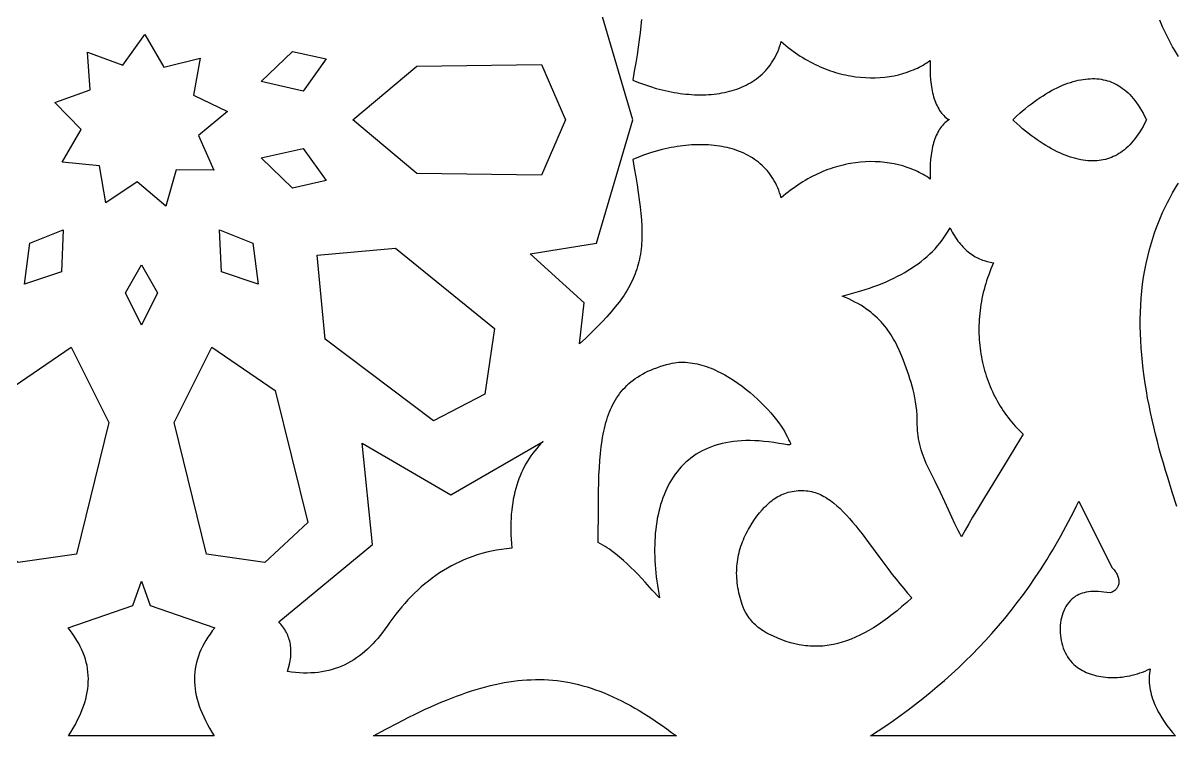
# Model space of a CAD drawing. Extents: x -575 to 575, y -425 to 425.
# Drawn here: x -75.6 to -1.9, y 285 to 330.6 of the extents above; entities that cross this region are included whole.
import ezdxf

# ---------------------------------------------------------------- set-up
doc = ezdxf.new("R2010")
doc.units = 0
doc.layers.add('LAYER_1', color=18, linetype='CONTINUOUS')

msp = doc.modelspace()

# ---------------------------------------------------------------- linework, layer by layer
at = {"layer": 'LAYER_1'}
for points in [[(-36.078, 330.799), (-36.111, 330.386), (-36.156, 329.955), (-36.212, 329.506), (-36.278, 329.036), (-36.353, 328.546), (-36.439, 328.032), (-36.532, 327.495), (-36.635, 326.933), (-36.26, 326.781), (-35.883, 326.641), (-35.505, 326.514), (-35.125, 326.401), (-34.746, 326.3), (-34.556, 326.255), (-34.366, 326.214), (-34.177, 326.176), (-33.988, 326.141), (-33.8, 326.11), (-33.612, 326.082), (-33.425, 326.058), (-33.239, 326.037), (-33.054, 326.02), (-32.869, 326.007), (-32.686, 325.997), (-32.504, 325.991), (-32.323, 325.989), (-32.143, 325.99), (-31.965, 325.995), (-31.789, 326.004), (-31.614, 326.017), (-31.441, 326.034), (-31.269, 326.054), (-31.1, 326.078), (-30.932, 326.106), (-30.767, 326.139), (-30.604, 326.175), (-30.443, 326.215), (-30.285, 326.259), (-30.129, 326.307), (-29.975, 326.359), (-29.824, 326.415), (-29.676, 326.476), (-29.531, 326.54), (-29.389, 326.609), (-29.25, 326.682), (-29.114, 326.759), (-28.981, 326.84), (-28.852, 326.925), (-28.726, 327.015), (-28.603, 327.109), (-28.484, 327.208), (-28.369, 327.311), (-28.258, 327.418), (-28.15, 327.529), (-28.047, 327.646), (-27.948, 327.766), (-27.852, 327.891), (-27.761, 328.021), (-27.675, 328.155), (-27.593, 328.294), (-27.515, 328.437), (-27.442, 328.585), (-27.374, 328.737), (-27.31, 328.894), (-27.252, 329.056), (-27.198, 329.223), (-27.15, 329.394), (-27.002, 329.264), (-26.852, 329.137), (-26.701, 329.015), (-26.549, 328.897), (-26.395, 328.782), (-26.241, 328.672), (-26.086, 328.565), (-25.93, 328.463), (-25.773, 328.364), (-25.616, 328.269), (-25.457, 328.178), (-25.299, 328.091), (-25.139, 328.007), (-24.979, 327.928), (-24.819, 327.852), (-24.658, 327.779), (-24.497, 327.711), (-24.335, 327.646), (-24.173, 327.584), (-24.011, 327.527), (-23.85, 327.473), (-23.688, 327.422), (-23.526, 327.375), (-23.364, 327.331), (-23.202, 327.291), (-23.04, 327.255), (-22.879, 327.222), (-22.718, 327.192), (-22.397, 327.143), (-22.078, 327.107), (-21.762, 327.084), (-21.449, 327.074), (-21.139, 327.076), (-20.833, 327.092), (-20.531, 327.119), (-20.234, 327.159), (-19.943, 327.211), (-19.657, 327.275), (-19.378, 327.35), (-19.105, 327.436), (-18.84, 327.534), (-18.71, 327.587), (-18.582, 327.642), (-18.456, 327.7), (-18.333, 327.761), (-18.211, 327.825), (-18.092, 327.891), (-17.975, 327.96), (-17.86, 328.032), (-17.748, 328.106), (-17.639, 328.182), (-17.645, 327.861), (-17.642, 327.547), (-17.63, 327.24), (-17.608, 326.943), (-17.576, 326.656), (-17.533, 326.379), (-17.508, 326.245), (-17.479, 326.114), (-17.448, 325.986), (-17.414, 325.862), (-17.377, 325.74), (-17.337, 325.623), (-17.294, 325.509), (-17.249, 325.398), (-17.2, 325.291), (-17.147, 325.189), (-17.092, 325.09), (-17.033, 324.996), (-16.971, 324.905), (-16.906, 324.82), (-16.837, 324.738), (-16.765, 324.662), (-16.69, 324.59), (-16.611, 324.522), (-16.528, 324.46), (-16.442, 324.403), (-16.418, 324.403), (-16.43, 324.396), (-16.418, 324.388), (-16.442, 324.388), (-16.528, 324.331), (-16.611, 324.269), (-16.69, 324.202), (-16.765, 324.13), (-16.837, 324.053), (-16.906, 323.972), (-16.971, 323.886), (-17.033, 323.796), (-17.092, 323.701), (-17.147, 323.603), (-17.2, 323.5), (-17.249, 323.393), (-17.294, 323.283), (-17.337, 323.169), (-17.377, 323.051), (-17.414, 322.93), (-17.448, 322.805), (-17.479, 322.677), (-17.508, 322.546), (-17.533, 322.412), (-17.576, 322.136), (-17.608, 321.848), (-17.63, 321.551), (-17.642, 321.245), (-17.645, 320.931), (-17.639, 320.61), (-17.748, 320.686), (-17.86, 320.76), (-17.975, 320.831), (-18.092, 320.9), (-18.211, 320.966), (-18.333, 321.03), (-18.456, 321.091), (-18.582, 321.149), (-18.71, 321.205), (-18.84, 321.258), (-19.105, 321.355), (-19.378, 321.442), (-19.657, 321.517), (-19.943, 321.58), (-20.234, 321.632), (-20.531, 321.672), (-20.833, 321.7), (-21.139, 321.715), (-21.449, 321.718), (-21.762, 321.708), (-22.078, 321.685), (-22.397, 321.649), (-22.718, 321.6), (-22.879, 321.57), (-23.04, 321.537), (-23.202, 321.5), (-23.364, 321.46), (-23.526, 321.416), (-23.688, 321.369), (-23.85, 321.319), (-24.011, 321.265), (-24.173, 321.207), (-24.335, 321.146), (-24.497, 321.081), (-24.658, 321.012), (-24.819, 320.94), (-24.979, 320.864), (-25.139, 320.784), (-25.299, 320.701), (-25.457, 320.613), (-25.616, 320.522), (-25.773, 320.427), (-25.93, 320.329), (-26.086, 320.226), (-26.241, 320.12), (-26.395, 320.009), (-26.549, 319.895), (-26.701, 319.776), (-26.852, 319.654), (-27.002, 319.528), (-27.15, 319.397), (-27.198, 319.568), (-27.252, 319.735), (-27.31, 319.897), (-27.374, 320.054), (-27.442, 320.207), (-27.515, 320.355), (-27.593, 320.498), (-27.675, 320.637), (-27.761, 320.771), (-27.852, 320.9), (-27.948, 321.025), (-28.047, 321.146), (-28.15, 321.262), (-28.258, 321.374), (-28.369, 321.481), (-28.484, 321.584), (-28.603, 321.682), (-28.726, 321.776), (-28.852, 321.866), (-28.981, 321.952), (-29.114, 322.033), (-29.25, 322.11), (-29.389, 322.183), (-29.531, 322.251), (-29.676, 322.316), (-29.824, 322.376), (-29.975, 322.432), (-30.129, 322.485), (-30.285, 322.533), (-30.443, 322.577), (-30.604, 322.617), (-30.767, 322.653), (-30.932, 322.685), (-31.1, 322.713), (-31.269, 322.737), (-31.441, 322.758), (-31.614, 322.774), (-31.789, 322.787), (-31.965, 322.796), (-32.143, 322.801), (-32.323, 322.803), (-32.504, 322.8), (-32.686, 322.794), (-32.869, 322.784), (-33.054, 322.771), (-33.239, 322.754), (-33.425, 322.734), (-33.612, 322.709), (-33.8, 322.682), (-33.988, 322.651), (-34.177, 322.616), (-34.366, 322.578), (-34.556, 322.536), (-34.746, 322.491), (-35.125, 322.391), (-35.505, 322.277), (-35.883, 322.15), (-36.26, 322.011), (-36.635, 321.858), (-36.532, 321.296), (-36.439, 320.759), (-36.353, 320.246), (-36.278, 319.755), (-36.212, 319.286), (-36.156, 318.836), (-36.111, 318.406), (-36.078, 317.993), (-36.056, 317.596), (-36.047, 317.214), (-36.047, 317.028), (-36.05, 316.846), (-36.057, 316.667), (-36.067, 316.49), (-36.081, 316.317), (-36.098, 316.146), (-36.119, 315.978), (-36.144, 315.812), (-36.172, 315.648), (-36.204, 315.486), (-36.24, 315.327), (-36.28, 315.168), (-36.324, 315.012), (-36.372, 314.857), (-36.425, 314.703), (-36.481, 314.55), (-36.542, 314.398), (-36.606, 314.247), (-36.676, 314.096), (-36.75, 313.946), (-36.828, 313.797), (-36.911, 313.647), (-36.998, 313.498), (-37.091, 313.348), (-37.188, 313.198), (-37.29, 313.047), (-37.397, 312.896), (-37.508, 312.744), (-37.625, 312.591), (-37.747, 312.437), (-38.007, 312.126), (-38.287, 311.807), (-38.59, 311.482), (-38.915, 311.147), (-39.262, 310.803), (-39.633, 310.447), (-40.027, 310.079), (-39.741, 312.701), (-43.185, 315.84), (-38.936, 316.502), (-36.626, 324.396), (-38.936, 332.289)], [(-1.783, 328.44), (-1.91, 328.647), (-2.033, 328.855), (-2.152, 329.063), (-2.268, 329.272), (-2.38, 329.482), (-2.488, 329.692), (-2.592, 329.903), (-2.693, 330.114), (-2.79, 330.327), (-2.884, 330.539), (-2.974, 330.752)], [(-1.877, 299.693), (-2.178, 300.613), (-2.468, 301.534), (-2.607, 301.996), (-2.743, 302.457), (-2.875, 302.919), (-3.002, 303.382), (-3.125, 303.844), (-3.243, 304.306), (-3.355, 304.768), (-3.462, 305.23), (-3.563, 305.692), (-3.658, 306.154), (-3.747, 306.615), (-3.829, 307.076), (-3.904, 307.536), (-3.972, 307.996), (-4.032, 308.455), (-4.085, 308.914), (-4.129, 309.372), (-4.165, 309.829), (-4.193, 310.285), (-4.211, 310.74), (-4.221, 311.193), (-4.221, 311.646), (-4.211, 312.098), (-4.191, 312.548), (-4.16, 312.997), (-4.119, 313.445), (-4.067, 313.891), (-4.004, 314.335), (-3.929, 314.778), (-3.843, 315.219), (-3.744, 315.658), (-3.634, 316.096), (-3.51, 316.531), (-3.374, 316.965), (-3.301, 317.181), (-3.224, 317.396), (-3.144, 317.611), (-3.061, 317.825), (-2.974, 318.039), (-2.884, 318.252), (-2.79, 318.465), (-2.693, 318.677), (-2.592, 318.889), (-2.488, 319.099), (-2.38, 319.31), (-2.268, 319.519), (-2.152, 319.728), (-2.033, 319.937), (-1.91, 320.144), (-1.783, 320.351)]]:
    msp.add_lwpolyline(points, dxfattribs=at)
for points in [[(-66.588, 327.747), (-64.253, 328.337), (-64.681, 325.967), (-62.513, 324.919), (-64.364, 323.379), (-63.377, 321.182), (-65.785, 321.192), (-66.441, 318.876), (-68.28, 320.431), (-70.272, 319.078), (-70.68, 321.451), (-73.076, 321.694), (-71.864, 323.775), (-73.542, 325.501), (-71.276, 326.315), (-71.452, 328.717), (-69.192, 327.884), (-67.783, 329.836)], [(-56.207, 328.286), (-57.673, 326.23), (-60.353, 326.838), (-58.368, 328.761)], [(-40.928, 324.396), (-42.467, 320.864), (-50.425, 320.968), (-54.515, 324.396), (-50.425, 327.823), (-42.467, 327.927)], [(-7.127, 327.02), (-6.986, 327.012), (-6.848, 326.999), (-6.712, 326.98), (-6.579, 326.955), (-6.448, 326.926), (-6.319, 326.89), (-6.191, 326.85), (-6.066, 326.803), (-5.942, 326.751), (-5.82, 326.693), (-5.699, 326.629), (-5.579, 326.559), (-5.461, 326.483), (-5.344, 326.4), (-5.228, 326.31), (-5.113, 326.214), (-4.999, 326.11), (-4.886, 325.999), (-4.774, 325.88), (-4.664, 325.753), (-4.556, 325.618), (-4.449, 325.475), (-4.343, 325.323), (-4.239, 325.164), (-4.138, 324.995), (-4.038, 324.818), (-3.941, 324.632), (-3.846, 324.436), (-3.828, 324.396), (-3.846, 324.355), (-3.941, 324.16), (-4.038, 323.974), (-4.138, 323.796), (-4.239, 323.628), (-4.343, 323.468), (-4.449, 323.317), (-4.556, 323.174), (-4.664, 323.039), (-4.774, 322.912), (-4.886, 322.793), (-4.999, 322.682), (-5.113, 322.578), (-5.228, 322.481), (-5.344, 322.391), (-5.461, 322.308), (-5.579, 322.232), (-5.699, 322.162), (-5.82, 322.098), (-5.942, 322.04), (-6.066, 321.988), (-6.191, 321.942), (-6.319, 321.901), (-6.448, 321.866), (-6.579, 321.836), (-6.712, 321.812), (-6.848, 321.793), (-6.986, 321.779), (-7.127, 321.771), (-7.27, 321.769), (-7.415, 321.772), (-7.564, 321.781), (-7.715, 321.796), (-7.868, 321.816), (-8.024, 321.842), (-8.183, 321.875), (-8.344, 321.913), (-8.507, 321.958), (-8.673, 322.008), (-8.84, 322.065), (-9.01, 322.128), (-9.182, 322.197), (-9.356, 322.273), (-9.531, 322.355), (-9.708, 322.443), (-9.887, 322.537), (-10.067, 322.638), (-10.248, 322.745), (-10.43, 322.858), (-10.614, 322.978), (-10.798, 323.103), (-10.983, 323.235), (-11.169, 323.373), (-11.356, 323.517), (-11.543, 323.668), (-11.73, 323.824), (-11.917, 323.987), (-12.105, 324.155), (-12.293, 324.329), (-12.362, 324.396), (-12.293, 324.462), (-12.105, 324.636), (-11.917, 324.805), (-11.73, 324.967), (-11.543, 325.124), (-11.356, 325.274), (-11.169, 325.418), (-10.983, 325.556), (-10.798, 325.688), (-10.614, 325.814), (-10.43, 325.933), (-10.248, 326.047), (-10.067, 326.154), (-9.887, 326.254), (-9.708, 326.349), (-9.531, 326.437), (-9.356, 326.519), (-9.182, 326.594), (-9.01, 326.663), (-8.84, 326.726), (-8.673, 326.783), (-8.507, 326.834), (-8.344, 326.878), (-8.183, 326.917), (-8.024, 326.949), (-7.868, 326.975), (-7.715, 326.996), (-7.564, 327.01), (-7.415, 327.019), (-7.27, 327.023)], [(-56.207, 320.505), (-58.368, 320.031), (-60.353, 321.953), (-57.673, 322.561)], [(-73.122, 314.678), (-75.467, 313.902), (-75.13, 316.51), (-73.002, 317.368)], [(-60.89, 316.51), (-60.553, 313.902), (-62.899, 314.678), (-63.019, 317.368)], [(-16.3, 317.352), (-16.23, 317.223), (-16.159, 317.099), (-16.086, 316.98), (-16.012, 316.865), (-15.937, 316.755), (-15.86, 316.649), (-15.783, 316.547), (-15.704, 316.45), (-15.623, 316.357), (-15.542, 316.268), (-15.459, 316.184), (-15.376, 316.103), (-15.291, 316.026), (-15.205, 315.954), (-15.118, 315.885), (-15.03, 315.82), (-14.941, 315.758), (-14.85, 315.701), (-14.759, 315.646), (-14.667, 315.596), (-14.574, 315.549), (-14.48, 315.505), (-14.385, 315.464), (-14.289, 315.427), (-14.192, 315.393), (-13.995, 315.334), (-13.795, 315.287), (-13.592, 315.252), (-13.675, 315.063), (-13.754, 314.874), (-13.829, 314.684), (-13.9, 314.495), (-13.967, 314.305), (-14.03, 314.114), (-14.089, 313.924), (-14.145, 313.734), (-14.196, 313.543), (-14.244, 313.353), (-14.288, 313.162), (-14.328, 312.972), (-14.364, 312.782), (-14.397, 312.591), (-14.426, 312.402), (-14.451, 312.212), (-14.473, 312.023), (-14.491, 311.834), (-14.505, 311.645), (-14.516, 311.457), (-14.523, 311.27), (-14.526, 311.083), (-14.526, 310.896), (-14.522, 310.711), (-14.515, 310.525), (-14.505, 310.341), (-14.491, 310.157), (-14.473, 309.975), (-14.452, 309.793), (-14.428, 309.612), (-14.4, 309.432), (-14.369, 309.252), (-14.334, 309.074), (-14.296, 308.897), (-14.255, 308.722), (-14.21, 308.547), (-14.162, 308.373), (-14.111, 308.201), (-14.057, 308.03), (-14, 307.861), (-13.939, 307.693), (-13.875, 307.526), (-13.808, 307.361), (-13.738, 307.197), (-13.664, 307.035), (-13.588, 306.875), (-13.508, 306.716), (-13.426, 306.559), (-13.34, 306.404), (-13.251, 306.25), (-13.16, 306.099), (-13.065, 305.949), (-12.968, 305.801), (-12.867, 305.656), (-12.764, 305.512), (-12.657, 305.37), (-12.548, 305.231), (-12.436, 305.094), (-12.321, 304.958), (-12.203, 304.826), (-12.083, 304.695), (-11.959, 304.567), (-11.833, 304.441), (-11.704, 304.318), (-11.929, 303.928), (-12.161, 303.534), (-12.646, 302.733), (-13.663, 301.09), (-14.177, 300.257), (-14.684, 299.421), (-14.932, 299.003), (-15.174, 298.585), (-15.41, 298.169), (-15.639, 297.753), (-15.75, 297.959), (-15.855, 298.162), (-16.054, 298.572), (-16.251, 299), (-16.46, 299.466), (-16.697, 299.99), (-16.976, 300.589), (-17.312, 301.284), (-17.507, 301.673), (-17.721, 302.093), (-17.803, 302.258), (-17.882, 302.426), (-17.956, 302.597), (-18.027, 302.771), (-18.092, 302.946), (-18.153, 303.123), (-18.209, 303.301), (-18.26, 303.48), (-18.305, 303.659), (-18.345, 303.839), (-18.38, 304.019), (-18.408, 304.198), (-18.43, 304.376), (-18.446, 304.554), (-18.455, 304.73), (-18.457, 304.904), (-18.46, 305.219), (-18.473, 305.522), (-18.495, 305.814), (-18.525, 306.095), (-18.563, 306.366), (-18.609, 306.63), (-18.661, 306.885), (-18.719, 307.134), (-18.783, 307.378), (-18.852, 307.618), (-18.926, 307.854), (-19.003, 308.088), (-19.168, 308.553), (-19.341, 309.022), (-19.463, 309.335), (-19.593, 309.643), (-19.734, 309.945), (-19.809, 310.094), (-19.887, 310.241), (-19.969, 310.386), (-20.054, 310.53), (-20.143, 310.671), (-20.236, 310.811), (-20.333, 310.949), (-20.435, 311.085), (-20.541, 311.219), (-20.652, 311.351), (-20.768, 311.48), (-20.89, 311.608), (-21.017, 311.733), (-21.149, 311.856), (-21.288, 311.977), (-21.432, 312.095), (-21.583, 312.211), (-21.74, 312.324), (-21.904, 312.435), (-22.075, 312.543), (-22.253, 312.649), (-22.438, 312.752), (-22.63, 312.852), (-22.831, 312.949), (-23.039, 313.044), (-23.255, 313.135), (-22.952, 313.211), (-22.653, 313.289), (-22.359, 313.372), (-22.071, 313.457), (-21.787, 313.547), (-21.509, 313.639), (-21.236, 313.736), (-20.969, 313.836), (-20.707, 313.94), (-20.451, 314.048), (-20.201, 314.16), (-19.956, 314.276), (-19.717, 314.395), (-19.484, 314.519), (-19.256, 314.647), (-19.035, 314.778), (-18.82, 314.914), (-18.611, 315.054), (-18.408, 315.199), (-18.212, 315.348), (-18.021, 315.501), (-17.838, 315.658), (-17.66, 315.82), (-17.49, 315.986), (-17.326, 316.157), (-17.168, 316.333), (-17.018, 316.513), (-16.874, 316.698), (-16.737, 316.888), (-16.607, 317.082), (-16.485, 317.281), (-16.369, 317.486)], [(-45.451, 311.064), (-46.068, 306.865), (-49.365, 305.164), (-56.272, 310.387), (-56.796, 315.741), (-51.787, 316.199)], [(-66.99, 313.328), (-68.01, 311.276), (-69.03, 313.328), (-68.01, 315.136)], [(-70.098, 305.049), (-72.161, 296.645), (-75.887, 296.107), (-78.644, 298.66), (-76.549, 307.106), (-72.503, 309.872)], [(-59.471, 307.106), (-57.377, 298.66), (-60.133, 296.107), (-63.859, 296.645), (-65.922, 305.049), (-63.517, 309.872)], [(-33.252, 308.902), (-33.106, 308.891), (-32.959, 308.876), (-32.811, 308.855), (-32.664, 308.829), (-32.516, 308.798), (-32.368, 308.762), (-32.22, 308.721), (-32.072, 308.676), (-31.924, 308.627), (-31.777, 308.574), (-31.63, 308.516), (-31.483, 308.455), (-31.336, 308.39), (-31.191, 308.321), (-31.046, 308.249), (-30.758, 308.096), (-30.474, 307.93), (-30.195, 307.753), (-29.921, 307.567), (-29.653, 307.373), (-29.391, 307.172), (-29.137, 306.964), (-28.891, 306.752), (-28.654, 306.536), (-28.426, 306.318), (-28.208, 306.099), (-28.002, 305.88), (-27.807, 305.662), (-27.624, 305.447), (-27.455, 305.235), (-27.299, 305.028), (-27.158, 304.827), (-27.032, 304.634), (-26.922, 304.448), (-26.829, 304.273), (-26.753, 304.108), (-26.714, 304.024), (-26.676, 303.948), (-26.609, 303.821), (-26.584, 303.771), (-26.567, 303.728), (-26.56, 303.694), (-26.561, 303.679), (-26.566, 303.667), (-26.574, 303.657), (-26.586, 303.648), (-26.623, 303.637), (-26.678, 303.633), (-26.754, 303.636), (-26.852, 303.647), (-26.975, 303.664), (-27.302, 303.719), (-27.625, 303.773), (-27.941, 303.817), (-28.25, 303.851), (-28.551, 303.876), (-28.844, 303.892), (-29.13, 303.899), (-29.409, 303.898), (-29.681, 303.887), (-29.945, 303.868), (-30.202, 303.84), (-30.452, 303.805), (-30.695, 303.761), (-30.931, 303.709), (-31.16, 303.649), (-31.382, 303.582), (-31.598, 303.507), (-31.806, 303.424), (-32.008, 303.335), (-32.203, 303.238), (-32.392, 303.134), (-32.573, 303.023), (-32.749, 302.906), (-32.918, 302.782), (-33.08, 302.652), (-33.236, 302.515), (-33.386, 302.373), (-33.529, 302.224), (-33.667, 302.07), (-33.798, 301.91), (-33.923, 301.744), (-34.042, 301.573), (-34.155, 301.397), (-34.262, 301.216), (-34.363, 301.029), (-34.458, 300.838), (-34.548, 300.643), (-34.632, 300.442), (-34.71, 300.238), (-34.782, 300.029), (-34.849, 299.816), (-34.91, 299.599), (-34.966, 299.378), (-35.017, 299.154), (-35.062, 298.926), (-35.101, 298.695), (-35.136, 298.46), (-35.165, 298.223), (-35.189, 297.982), (-35.208, 297.739), (-35.222, 297.493), (-35.231, 297.245), (-35.236, 296.994), (-35.235, 296.741), (-35.229, 296.486), (-35.219, 296.229), (-35.203, 295.97), (-35.184, 295.71), (-35.159, 295.448), (-35.13, 295.185), (-35.096, 294.921), (-35.058, 294.655), (-35.016, 294.389), (-34.969, 294.122), (-34.918, 293.854), (-35.382, 294.354), (-35.836, 294.849), (-36.288, 295.334), (-36.516, 295.57), (-36.747, 295.802), (-36.982, 296.028), (-37.223, 296.247), (-37.469, 296.459), (-37.723, 296.664), (-37.985, 296.859), (-38.12, 296.954), (-38.257, 297.045), (-38.397, 297.135), (-38.54, 297.221), (-38.685, 297.305), (-38.834, 297.386), (-38.828, 299.662), (-38.823, 300.193), (-38.816, 300.71), (-38.804, 301.211), (-38.787, 301.698), (-38.763, 302.169), (-38.733, 302.626), (-38.694, 303.067), (-38.647, 303.493), (-38.589, 303.904), (-38.556, 304.104), (-38.52, 304.3), (-38.481, 304.492), (-38.439, 304.68), (-38.394, 304.865), (-38.345, 305.046), (-38.293, 305.223), (-38.237, 305.396), (-38.177, 305.565), (-38.113, 305.731), (-38.046, 305.893), (-37.974, 306.051), (-37.898, 306.205), (-37.818, 306.355), (-37.733, 306.502), (-37.644, 306.644), (-37.549, 306.783), (-37.45, 306.918), (-37.346, 307.049), (-37.237, 307.177), (-37.123, 307.3), (-37.003, 307.42), (-36.878, 307.536), (-36.747, 307.648), (-36.61, 307.756), (-36.468, 307.86), (-36.319, 307.961), (-36.165, 308.057), (-36.004, 308.15), (-35.837, 308.239), (-35.663, 308.324), (-35.483, 308.405), (-35.296, 308.483), (-35.102, 308.556), (-34.902, 308.626), (-34.694, 308.691), (-34.479, 308.753), (-34.256, 308.811), (-34.116, 308.843), (-33.974, 308.868), (-33.831, 308.887), (-33.688, 308.899), (-33.543, 308.906), (-33.398, 308.907)], [(-42.5, 303.704), (-42.636, 303.556), (-42.767, 303.404), (-42.894, 303.249), (-43.016, 303.089), (-43.134, 302.925), (-43.247, 302.757), (-43.355, 302.585), (-43.458, 302.408), (-43.557, 302.227), (-43.65, 302.041), (-43.739, 301.852), (-43.822, 301.657), (-43.9, 301.458), (-43.973, 301.254), (-44.041, 301.046), (-44.104, 300.833), (-44.161, 300.615), (-44.212, 300.392), (-44.258, 300.165), (-44.299, 299.932), (-44.334, 299.694), (-44.363, 299.451), (-44.386, 299.204), (-44.404, 298.95), (-44.416, 298.692), (-44.421, 298.428), (-44.421, 298.159), (-44.415, 297.885), (-44.402, 297.605), (-44.384, 297.32), (-44.359, 297.028), (-44.692, 296.993), (-45.018, 296.948), (-45.338, 296.895), (-45.652, 296.832), (-45.96, 296.761), (-46.262, 296.681), (-46.558, 296.593), (-46.848, 296.497), (-47.132, 296.392), (-47.411, 296.28), (-47.685, 296.16), (-47.952, 296.031), (-48.215, 295.896), (-48.472, 295.753), (-48.725, 295.602), (-48.972, 295.444), (-49.214, 295.28), (-49.451, 295.108), (-49.684, 294.929), (-49.912, 294.744), (-50.135, 294.552), (-50.354, 294.354), (-50.568, 294.15), (-50.779, 293.939), (-50.985, 293.723), (-51.186, 293.501), (-51.384, 293.272), (-51.578, 293.039), (-51.768, 292.8), (-51.955, 292.555), (-52.137, 292.305), (-52.316, 292.051), (-52.464, 291.842), (-52.614, 291.641), (-52.766, 291.446), (-52.921, 291.259), (-53.079, 291.078), (-53.24, 290.905), (-53.404, 290.739), (-53.571, 290.58), (-53.741, 290.429), (-53.914, 290.285), (-54.09, 290.148), (-54.27, 290.02), (-54.453, 289.899), (-54.639, 289.785), (-54.829, 289.68), (-55.023, 289.582), (-55.221, 289.492), (-55.422, 289.411), (-55.627, 289.337), (-55.837, 289.272), (-56.05, 289.215), (-56.267, 289.166), (-56.489, 289.125), (-56.715, 289.093), (-56.945, 289.07), (-57.18, 289.055), (-57.419, 289.049), (-57.663, 289.052), (-57.912, 289.063), (-58.165, 289.084), (-58.424, 289.113), (-58.687, 289.151), (-58.612, 289.385), (-58.552, 289.615), (-58.527, 289.727), (-58.506, 289.839), (-58.489, 289.95), (-58.476, 290.059), (-58.466, 290.167), (-58.459, 290.274), (-58.457, 290.38), (-58.457, 290.484), (-58.462, 290.588), (-58.47, 290.69), (-58.482, 290.791), (-58.498, 290.89), (-58.517, 290.989), (-58.54, 291.087), (-58.566, 291.183), (-58.596, 291.278), (-58.63, 291.372), (-58.668, 291.464), (-58.709, 291.556), (-58.753, 291.646), (-58.802, 291.735), (-58.854, 291.823), (-58.909, 291.91), (-58.969, 291.995), (-59.032, 292.08), (-59.098, 292.163), (-59.168, 292.245), (-59.242, 292.326), (-53.244, 297.264), (-53.911, 303.73), (-48.246, 300.438), (-42.359, 303.848)], [(-25.68, 300.706), (-25.56, 300.697), (-25.441, 300.683), (-25.324, 300.663), (-25.208, 300.639), (-25.093, 300.61), (-24.98, 300.576), (-24.867, 300.537), (-24.756, 300.493), (-24.646, 300.445), (-24.537, 300.393), (-24.429, 300.336), (-24.322, 300.275), (-24.215, 300.21), (-24.11, 300.141), (-24.005, 300.068), (-23.901, 299.992), (-23.798, 299.911), (-23.593, 299.739), (-23.39, 299.553), (-23.188, 299.355), (-22.988, 299.144), (-22.788, 298.922), (-22.588, 298.689), (-22.388, 298.446), (-22.188, 298.194), (-21.986, 297.933), (-21.578, 297.391), (-20.731, 296.241), (-20.284, 295.646), (-20.054, 295.346), (-19.818, 295.045), (-19.576, 294.745), (-19.329, 294.446), (-19.074, 294.149), (-18.813, 293.854), (-19.13, 293.566), (-19.443, 293.292), (-19.752, 293.032), (-20.059, 292.787), (-20.362, 292.556), (-20.662, 292.339), (-20.959, 292.136), (-21.254, 291.947), (-21.546, 291.772), (-21.836, 291.612), (-22.123, 291.465), (-22.409, 291.332), (-22.692, 291.213), (-22.974, 291.108), (-23.254, 291.017), (-23.533, 290.939), (-23.811, 290.876), (-23.949, 290.849), (-24.087, 290.825), (-24.225, 290.805), (-24.363, 290.789), (-24.5, 290.776), (-24.637, 290.766), (-24.775, 290.759), (-24.911, 290.756), (-25.048, 290.757), (-25.185, 290.76), (-25.322, 290.767), (-25.458, 290.778), (-25.595, 290.791), (-25.731, 290.809), (-25.868, 290.829), (-26.005, 290.853), (-26.278, 290.91), (-26.552, 290.981), (-26.826, 291.065), (-27.1, 291.162), (-27.376, 291.272), (-27.652, 291.396), (-27.93, 291.532), (-28.059, 291.601), (-28.181, 291.671), (-28.297, 291.743), (-28.407, 291.816), (-28.512, 291.891), (-28.611, 291.966), (-28.704, 292.043), (-28.792, 292.121), (-28.875, 292.2), (-28.953, 292.28), (-29.027, 292.36), (-29.096, 292.441), (-29.16, 292.522), (-29.221, 292.604), (-29.33, 292.769), (-29.425, 292.933), (-29.508, 293.097), (-29.579, 293.26), (-29.64, 293.42), (-29.692, 293.578), (-29.738, 293.731), (-29.814, 294.023), (-29.851, 294.183), (-29.884, 294.341), (-29.913, 294.499), (-29.937, 294.655), (-29.957, 294.81), (-29.973, 294.965), (-29.984, 295.118), (-29.991, 295.27), (-29.995, 295.421), (-29.994, 295.571), (-29.989, 295.72), (-29.979, 295.868), (-29.966, 296.015), (-29.949, 296.161), (-29.928, 296.306), (-29.903, 296.45), (-29.874, 296.593), (-29.842, 296.735), (-29.805, 296.876), (-29.765, 297.016), (-29.721, 297.156), (-29.673, 297.294), (-29.622, 297.432), (-29.567, 297.568), (-29.508, 297.704), (-29.446, 297.839), (-29.38, 297.974), (-29.311, 298.107), (-29.239, 298.239), (-29.163, 298.371), (-29, 298.632), (-28.851, 298.855), (-28.697, 299.069), (-28.539, 299.274), (-28.376, 299.469), (-28.207, 299.653), (-28.12, 299.74), (-28.032, 299.825), (-27.941, 299.906), (-27.849, 299.984), (-27.755, 300.059), (-27.66, 300.13), (-27.562, 300.197), (-27.462, 300.261), (-27.36, 300.321), (-27.255, 300.377), (-27.149, 300.429), (-27.039, 300.478), (-26.928, 300.521), (-26.814, 300.561), (-26.697, 300.596), (-26.578, 300.627), (-26.456, 300.653), (-26.331, 300.674), (-26.203, 300.69), (-26.072, 300.702), (-25.939, 300.708), (-25.802, 300.71)], [(-6.04, 295.797), (-5.986, 295.745), (-5.936, 295.692), (-5.888, 295.637), (-5.844, 295.581), (-5.803, 295.523), (-5.766, 295.465), (-5.732, 295.405), (-5.701, 295.345), (-5.674, 295.285), (-5.651, 295.224), (-5.631, 295.163), (-5.615, 295.102), (-5.602, 295.042), (-5.593, 294.982), (-5.589, 294.922), (-5.588, 294.863), (-5.591, 294.805), (-5.598, 294.749), (-5.609, 294.693), (-5.624, 294.639), (-5.643, 294.587), (-5.667, 294.537), (-5.695, 294.488), (-5.727, 294.442), (-5.764, 294.398), (-5.805, 294.357), (-5.85, 294.318), (-5.901, 294.282), (-5.956, 294.249), (-6.015, 294.22), (-6.079, 294.194), (-6.148, 294.172), (-6.349, 294.202), (-6.541, 294.226), (-6.725, 294.243), (-6.901, 294.254), (-7.069, 294.258), (-7.229, 294.256), (-7.382, 294.248), (-7.527, 294.233), (-7.665, 294.211), (-7.796, 294.184), (-7.921, 294.15), (-8.039, 294.109), (-8.15, 294.062), (-8.255, 294.009), (-8.355, 293.95), (-8.448, 293.884), (-8.569, 293.784), (-8.681, 293.675), (-8.784, 293.559), (-8.877, 293.436), (-8.962, 293.306), (-9.038, 293.171), (-9.106, 293.029), (-9.165, 292.883), (-9.215, 292.733), (-9.257, 292.579), (-9.291, 292.421), (-9.316, 292.262), (-9.333, 292.1), (-9.342, 291.937), (-9.344, 291.773), (-9.337, 291.608), (-9.323, 291.444), (-9.301, 291.281), (-9.271, 291.12), (-9.234, 290.96), (-9.189, 290.803), (-9.137, 290.649), (-9.078, 290.499), (-9.012, 290.353), (-8.939, 290.212), (-8.859, 290.077), (-8.772, 289.948), (-8.678, 289.825), (-8.578, 289.709), (-8.471, 289.602), (-8.358, 289.502), (-8.238, 289.412), (-8.131, 289.34), (-8.021, 289.273), (-7.906, 289.209), (-7.788, 289.15), (-7.667, 289.094), (-7.542, 289.043), (-7.414, 288.995), (-7.283, 288.952), (-7.149, 288.913), (-7.013, 288.878), (-6.874, 288.848), (-6.732, 288.821), (-6.588, 288.8), (-6.441, 288.783), (-6.293, 288.771), (-6.143, 288.763), (-5.991, 288.76), (-5.837, 288.762), (-5.682, 288.768), (-5.525, 288.78), (-5.368, 288.796), (-5.209, 288.818), (-5.049, 288.844), (-4.888, 288.876), (-4.727, 288.913), (-4.565, 288.955), (-4.403, 289.002), (-4.241, 289.055), (-4.078, 289.113), (-3.916, 289.177), (-3.754, 289.247), (-3.592, 289.321), (-3.618, 289.169), (-3.636, 289.016), (-3.648, 288.865), (-3.652, 288.714), (-3.651, 288.564), (-3.643, 288.415), (-3.629, 288.267), (-3.609, 288.12), (-3.584, 287.974), (-3.553, 287.829), (-3.517, 287.685), (-3.476, 287.542), (-3.431, 287.401), (-3.381, 287.261), (-3.327, 287.122), (-3.268, 286.985), (-3.206, 286.849), (-3.141, 286.715), (-3.072, 286.582), (-3, 286.451), (-2.847, 286.195), (-2.684, 285.945), (-2.514, 285.704), (-2.337, 285.471), (-2.155, 285.247), (-1.971, 285.032), (-21.438, 285.032), (-20.951, 285.354), (-20.467, 285.681), (-19.987, 286.016), (-19.51, 286.358), (-19.036, 286.707), (-18.567, 287.064), (-18.101, 287.429), (-17.639, 287.802), (-17.182, 288.184), (-16.729, 288.575), (-16.28, 288.975), (-15.836, 289.384), (-15.397, 289.804), (-14.962, 290.233), (-14.533, 290.673), (-14.109, 291.123), (-13.69, 291.585), (-13.277, 292.057), (-12.869, 292.542), (-12.468, 293.038), (-12.072, 293.546), (-11.682, 294.067), (-11.298, 294.601), (-10.921, 295.148), (-10.55, 295.708), (-10.367, 295.993), (-10.186, 296.282), (-10.007, 296.574), (-9.829, 296.87), (-9.653, 297.169), (-9.479, 297.472), (-9.306, 297.778), (-9.136, 298.089), (-8.967, 298.403), (-8.8, 298.72), (-8.634, 299.042), (-8.471, 299.367), (-8.31, 299.696), (-8.15, 300.029)], [(-67.46, 293.372), (-63.33, 291.937), (-63.484, 291.737), (-63.629, 291.537), (-63.764, 291.337), (-63.889, 291.137), (-64.004, 290.937), (-64.109, 290.737), (-64.205, 290.536), (-64.291, 290.335), (-64.367, 290.133), (-64.433, 289.93), (-64.489, 289.726), (-64.536, 289.521), (-64.572, 289.315), (-64.599, 289.108), (-64.615, 288.899), (-64.622, 288.689), (-64.618, 288.478), (-64.605, 288.264), (-64.582, 288.049), (-64.548, 287.832), (-64.505, 287.613), (-64.451, 287.391), (-64.388, 287.168), (-64.314, 286.942), (-64.23, 286.713), (-64.136, 286.482), (-64.032, 286.248), (-63.917, 286.011), (-63.793, 285.771), (-63.658, 285.528), (-63.513, 285.282), (-63.358, 285.032), (-72.662, 285.032), (-72.507, 285.282), (-72.362, 285.528), (-72.227, 285.771), (-72.103, 286.011), (-71.989, 286.248), (-71.884, 286.482), (-71.79, 286.713), (-71.707, 286.942), (-71.633, 287.168), (-71.569, 287.391), (-71.516, 287.613), (-71.472, 287.832), (-71.439, 288.049), (-71.415, 288.264), (-71.402, 288.478), (-71.399, 288.689), (-71.405, 288.899), (-71.422, 289.108), (-71.448, 289.315), (-71.485, 289.521), (-71.531, 289.726), (-71.587, 289.93), (-71.653, 290.133), (-71.729, 290.335), (-71.815, 290.536), (-71.911, 290.737), (-72.016, 290.937), (-72.132, 291.137), (-72.257, 291.337), (-72.391, 291.537), (-72.536, 291.737), (-72.69, 291.937), (-68.56, 293.372), (-68.01, 294.927)], [(-42.287, 288.627), (-42.011, 288.613), (-41.736, 288.592), (-41.462, 288.563), (-41.188, 288.528), (-40.915, 288.485), (-40.642, 288.436), (-40.369, 288.379), (-40.096, 288.315), (-39.824, 288.243), (-39.551, 288.165), (-39.278, 288.079), (-39.004, 287.985), (-38.73, 287.885), (-38.455, 287.777), (-38.18, 287.662), (-37.903, 287.539), (-37.625, 287.409), (-37.346, 287.271), (-37.065, 287.126), (-36.783, 286.974), (-36.499, 286.814), (-36.214, 286.646), (-35.926, 286.471), (-35.637, 286.288), (-35.345, 286.098), (-35.051, 285.9), (-34.754, 285.695), (-34.455, 285.481), (-34.152, 285.261), (-33.847, 285.032), (-53.179, 285.032), (-52.409, 285.455), (-51.661, 285.852), (-51.295, 286.041), (-50.934, 286.224), (-50.578, 286.4), (-50.226, 286.569), (-49.879, 286.732), (-49.536, 286.889), (-49.198, 287.039), (-48.863, 287.182), (-48.533, 287.319), (-48.207, 287.449), (-47.884, 287.573), (-47.565, 287.689), (-47.25, 287.799), (-46.937, 287.903), (-46.628, 287.999), (-46.323, 288.089), (-46.02, 288.173), (-45.72, 288.249), (-45.422, 288.318), (-45.127, 288.381), (-44.835, 288.437), (-44.544, 288.486), (-44.256, 288.528), (-43.97, 288.563), (-43.686, 288.591), (-43.403, 288.612), (-43.122, 288.626), (-42.843, 288.633), (-42.564, 288.634)]]:
    msp.add_lwpolyline(points, close=True, dxfattribs=at)

doc.saveas('drawing.dxf')
